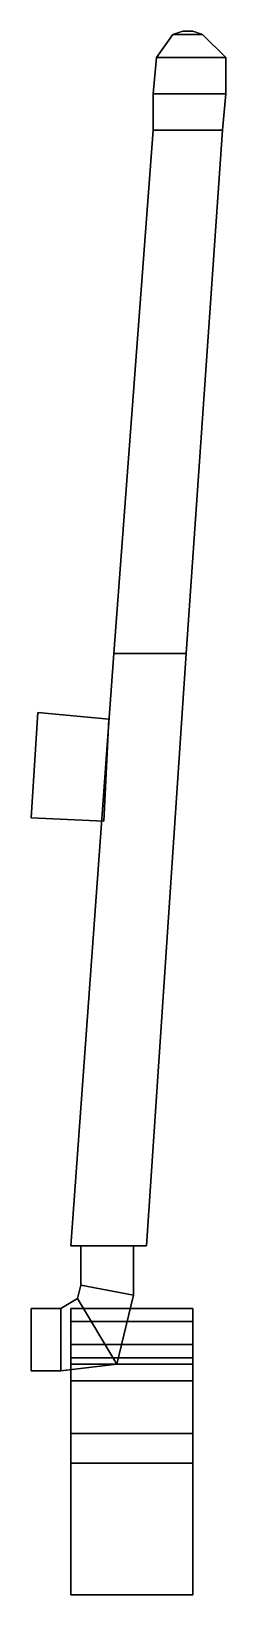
# Model space of a CAD drawing. Extents: x -0.48 to 0.11, y -4.67 to 0.08.
import ezdxf

# ---------------------------------------------------------------- set-up
doc = ezdxf.new("R2010")
doc.units = 0
doc.layers.add('SUPPORT', color=6, linetype='CONTINUOUS')

msp = doc.modelspace()

# ---------------------------------------------------------------- linework, layer by layer
at = {"layer": 'SUPPORT'}
for points in [[(-0.1, 0, 0.25), (0.11, 0, 0.25), (0.04, 0.07, 0.25), (-0.05, 0.07, 0.25)], [(0.04, 0.07, 0.18), (0.11, 0, 0.18), (-0.1, 0, 0.18), (-0.05, 0.07, 0.18)], [(-0.05, 0.07, 0.18), (-0.1, 0, 0.18), (-0.1, 0, 0.25), (-0.05, 0.07, 0.25)], [(-0.05, 0.07, -0.23), (-0.1, 0, -0.23), (-0.1, 0, -0.16), (-0.05, 0.07, -0.16)], [(0.04, 0.07, -0.23), (0.11, 0, -0.23), (-0.1, 0, -0.23), (-0.05, 0.07, -0.23)], [(-0.1, 0, -0.16), (0.11, 0, -0.16), (0.04, 0.07, -0.16), (-0.05, 0.07, -0.16)], [(-0.02, 0.08, 0.18), (-0.05, 0.07, 0.18), (-0.05, 0.07, 0.25), (-0.02, 0.08, 0.25)], [(0.01, 0.08, 0.18), (0.04, 0.07, 0.18), (-0.05, 0.07, 0.18), (-0.02, 0.08, 0.18)], [(-0.05, 0.07, 0.25), (0.04, 0.07, 0.25), (0.01, 0.08, 0.25), (-0.02, 0.08, 0.25)], [(-0.02, 0.08, -0.23), (-0.05, 0.07, -0.23), (-0.05, 0.07, -0.16), (-0.02, 0.08, -0.16)], [(0.01, 0.08, -0.23), (0.04, 0.07, -0.23), (-0.05, 0.07, -0.23), (-0.02, 0.08, -0.23)], [(-0.05, 0.07, -0.16), (0.04, 0.07, -0.16), (0.01, 0.08, -0.16), (-0.02, 0.08, -0.16)], [(-0.02, 0.08, 0.25), (0.01, 0.08, 0.25), (0.01, 0.08, 0.18), (-0.02, 0.08, 0.18)], [(-0.02, 0.08, -0.16), (0.01, 0.08, -0.16), (0.01, 0.08, -0.23), (-0.02, 0.08, -0.23)], [(0.01, 0.08, 0.25), (0.04, 0.07, 0.25), (0.04, 0.07, 0.18), (0.01, 0.08, 0.18)], [(0.01, 0.08, -0.16), (0.04, 0.07, -0.16), (0.04, 0.07, -0.23), (0.01, 0.08, -0.23)], [(0.04, 0.07, 0.25), (0.11, 0, 0.25), (0.11, 0, 0.18), (0.04, 0.07, 0.18)], [(0.04, 0.07, -0.16), (0.11, 0, -0.16), (0.11, 0, -0.23), (0.04, 0.07, -0.23)], [(-0.11, -0.11, 0.25), (0.11, -0.11, 0.25), (0.11, 0, 0.25), (-0.1, 0, 0.25)], [(0.11, 0, 0.18), (0.11, -0.11, 0.18), (-0.11, -0.11, 0.18), (-0.1, 0, 0.18)], [(-0.1, 0, 0.18), (-0.11, -0.11, 0.18), (-0.11, -0.11, 0.25), (-0.1, 0, 0.25)], [(-0.1, 0, -0.23), (-0.11, -0.11, -0.23), (-0.11, -0.11, -0.16), (-0.1, 0, -0.16)], [(0.11, 0, -0.23), (0.11, -0.11, -0.23), (-0.11, -0.11, -0.23), (-0.1, 0, -0.23)], [(-0.11, -0.11, -0.16), (0.11, -0.11, -0.16), (0.11, 0, -0.16), (-0.1, 0, -0.16)], [(0.11, 0, 0.25), (0.11, -0.11, 0.25), (0.11, -0.11, 0.18), (0.11, 0, 0.18)], [(0.11, 0, -0.16), (0.11, -0.11, -0.16), (0.11, -0.11, -0.23), (0.11, 0, -0.23)], [(-0.11, -0.22, 0.25), (0.1, -0.22, 0.25), (0.11, -0.11, 0.25), (-0.11, -0.11, 0.25)], [(0.11, -0.11, 0.18), (0.1, -0.22, 0.08), (-0.11, -0.22, 0.08), (-0.11, -0.11, 0.18)], [(-0.11, -0.11, 0.18), (-0.11, -0.22, 0.08), (-0.11, -0.22, 0.25), (-0.11, -0.11, 0.25)], [(-0.11, -0.11, -0.23), (-0.11, -0.22, -0.23), (-0.11, -0.22, -0.05), (-0.11, -0.11, -0.16)], [(0.11, -0.11, -0.23), (0.1, -0.22, -0.23), (-0.11, -0.22, -0.23), (-0.11, -0.11, -0.23)], [(-0.11, -0.22, -0.05), (0.1, -0.22, -0.05), (0.11, -0.11, -0.16), (-0.11, -0.11, -0.16)], [(0.11, -0.11, 0.25), (0.1, -0.22, 0.25), (0.1, -0.22, 0.08), (0.11, -0.11, 0.18)], [(0.11, -0.11, -0.16), (0.1, -0.22, -0.05), (0.1, -0.22, -0.23), (0.11, -0.11, -0.23)], [(-0.23, -1.81, -0.05), (-0.01, -1.81, -0.05), (0.1, -0.22, 0.25), (-0.11, -0.22, 0.25)], [(0.1, -0.22, -0.23), (-0.01, -1.81, -0.41), (-0.23, -1.81, -0.41), (-0.11, -0.22, -0.23)], [(-0.11, -0.22, -0.23), (-0.23, -1.81, -0.41), (-0.23, -1.81, -0.05), (-0.11, -0.22, 0.25)], [(-0.11, -0.22, 0.25), (0.1, -0.22, 0.25), (0.1, -0.22, -0.23), (-0.11, -0.22, -0.23)], [(0.1, -0.22, 0.25), (-0.01, -1.81, -0.05), (-0.01, -1.81, -0.41), (0.1, -0.22, -0.23)], [(-0.36, -3.61, -0.38), (-0.13, -3.61, -0.38), (-0.01, -1.81, -0.05), (-0.23, -1.81, -0.05)], [(-0.01, -1.81, -0.41), (-0.13, -3.61, -0.61), (-0.36, -3.61, -0.61), (-0.23, -1.81, -0.41)], [(-0.23, -1.81, -0.41), (-0.36, -3.61, -0.61), (-0.36, -3.61, -0.38), (-0.23, -1.81, -0.05)], [(-0.01, -1.81, -0.05), (-0.13, -3.61, -0.38), (-0.13, -3.61, -0.61), (-0.01, -1.81, -0.41)], [(-0.48, -2.31, -0.29), (-0.26, -2.32, -0.29), (-0.245, -2.01, -0.29), (-0.46, -1.99, -0.29)], [(-0.26, -2.32, -0.29), (-0.48, -2.31, -0.29), (-0.46, -1.99, -0.29), (-0.245, -2.01, -0.29)], [(-0.36, -3.61, -0.61), (-0.13, -3.61, -0.61), (-0.13, -3.61, -0.38), (-0.36, -3.61, -0.38)], [(-0.17, -3.76, -0.4), (-0.17, -3.61, -0.38), (-0.33, -3.61, -0.38), (-0.33, -3.73, -0.4)], [(-0.33, -3.61, -0.61), (-0.17, -3.61, -0.61), (-0.17, -3.76, -0.63), (-0.33, -3.73, -0.63)], [(-0.33, -3.73, -0.4), (-0.33, -3.61, -0.38), (-0.33, -3.61, -0.61), (-0.33, -3.73, -0.63)], [(-0.17, -3.76, -0.63), (-0.17, -3.61, -0.61), (-0.17, -3.61, -0.38), (-0.17, -3.76, -0.4)], [(-0.22, -3.97, -0.4), (-0.17, -3.76, -0.4), (-0.33, -3.73, -0.4), (-0.34, -3.77, -0.4)], [(-0.33, -3.73, -0.63), (-0.17, -3.76, -0.63), (-0.22, -3.97, -0.63), (-0.34, -3.77, -0.63)], [(-0.34, -3.77, -0.4), (-0.33, -3.73, -0.4), (-0.33, -3.73, -0.63), (-0.34, -3.77, -0.63)], [(-0.48, -3.99, -0.4), (-0.39, -3.99, -0.4), (-0.39, -3.8, -0.4), (-0.48, -3.8, -0.4)], [(-0.39, -3.8, -0.63), (-0.39, -3.99, -0.63), (-0.48, -3.99, -0.63), (-0.48, -3.8, -0.63)], [(-0.48, -3.8, -0.4), (-0.39, -3.8, -0.4), (-0.39, -3.8, -0.63), (-0.48, -3.8, -0.63)], [(-0.48, -3.8, -0.63), (-0.48, -3.99, -0.63), (-0.48, -3.99, -0.4), (-0.48, -3.8, -0.4)], [(-0.34, -3.77, -0.63), (-0.22, -3.97, -0.63), (-0.39, -3.99, -0.63), (-0.39, -3.8, -0.63)], [(-0.39, -3.99, -0.4), (-0.22, -3.97, -0.4), (-0.34, -3.77, -0.4), (-0.39, -3.8, -0.4)], [(-0.39, -3.8, -0.4), (-0.34, -3.77, -0.4), (-0.34, -3.77, -0.63), (-0.39, -3.8, -0.63)], [(-0.36, -3.84, -0.91), (-0.36, -4.18, -1.19), (-0.36, -3.97, -0.84), (-0.36, -3.8, -0.84)], [(0.01, -3.8, -0.84), (0.01, -3.84, -0.91), (-0.36, -3.84, -0.91), (-0.36, -3.8, -0.84)], [(-0.36, -3.8, -0.84), (-0.36, -3.97, -0.84), (-0.36, -3.97, -0.65), (-0.36, -3.8, -0.66)], [(0.01, -3.8, -0.66), (0.01, -3.8, -0.84), (-0.36, -3.8, -0.84), (-0.36, -3.8, -0.66)], [(0.01, -3.91, -0.48), (0.01, -3.8, -0.66), (-0.36, -3.8, -0.66), (-0.36, -3.91, -0.48)], [(-0.36, -3.8, -0.66), (-0.36, -3.97, -0.65), (-0.36, -4.02, -0.58), (-0.36, -3.91, -0.48)], [(-0.22, -3.97, -0.63), (-0.17, -3.76, -0.63), (-0.17, -3.76, -0.4), (-0.22, -3.97, -0.4)], [(0.01, -3.97, -0.84), (0.01, -4.18, -1.19), (0.01, -3.84, -0.91), (0.01, -3.8, -0.84)], [(0.01, -3.97, -0.65), (0.01, -3.97, -0.84), (0.01, -3.8, -0.84), (0.01, -3.8, -0.66)], [(0.01, -4.02, -0.58), (0.01, -3.97, -0.65), (0.01, -3.8, -0.66), (0.01, -3.91, -0.48)], [(0.01, -3.84, -0.91), (0.01, -4.18, -1.19), (-0.36, -4.18, -1.19), (-0.36, -3.84, -0.91)], [(-0.36, -3.91, -0.48), (-0.36, -4.02, -0.58), (0.01, -4.02, -0.58), (0.01, -3.91, -0.48)], [(-0.48, -3.99, -0.63), (-0.39, -3.99, -0.63), (-0.39, -3.99, -0.4), (-0.48, -3.99, -0.4)], [(-0.39, -3.99, -0.63), (-0.22, -3.97, -0.63), (-0.22, -3.97, -0.4), (-0.39, -3.99, -0.4)], [(-0.36, -4.27, -0.48), (0.01, -4.27, -0.48), (0.01, -3.95, -0.48), (-0.36, -3.95, -0.48)], [(0.01, -4.27, -0.48), (-0.36, -4.27, -0.48), (-0.36, -3.95, -0.48), (0.01, -3.95, -0.48)], [(-0.36, -3.97, -0.84), (-0.36, -4.18, -1.19), (0.01, -4.18, -1.19), (0.01, -3.97, -0.84)], [(-0.36, -3.97, -0.65), (-0.36, -3.97, -0.84), (0.01, -3.97, -0.84), (0.01, -3.97, -0.65)], [(-0.36, -4.02, -0.58), (-0.36, -3.97, -0.65), (0.01, -3.97, -0.65), (0.01, -4.02, -0.58)], [(-0.36, -4.67, -0.29), (0.01, -4.67, -0.29), (0.01, -4.27, -0.48), (-0.36, -4.27, -0.48)], [(0.01, -4.67, -0.29), (-0.36, -4.67, -0.29), (-0.36, -4.27, -0.48), (0.01, -4.27, -0.48)]]:
    msp.add_3dface(points, dxfattribs=at)

doc.saveas('drawing.dxf')
